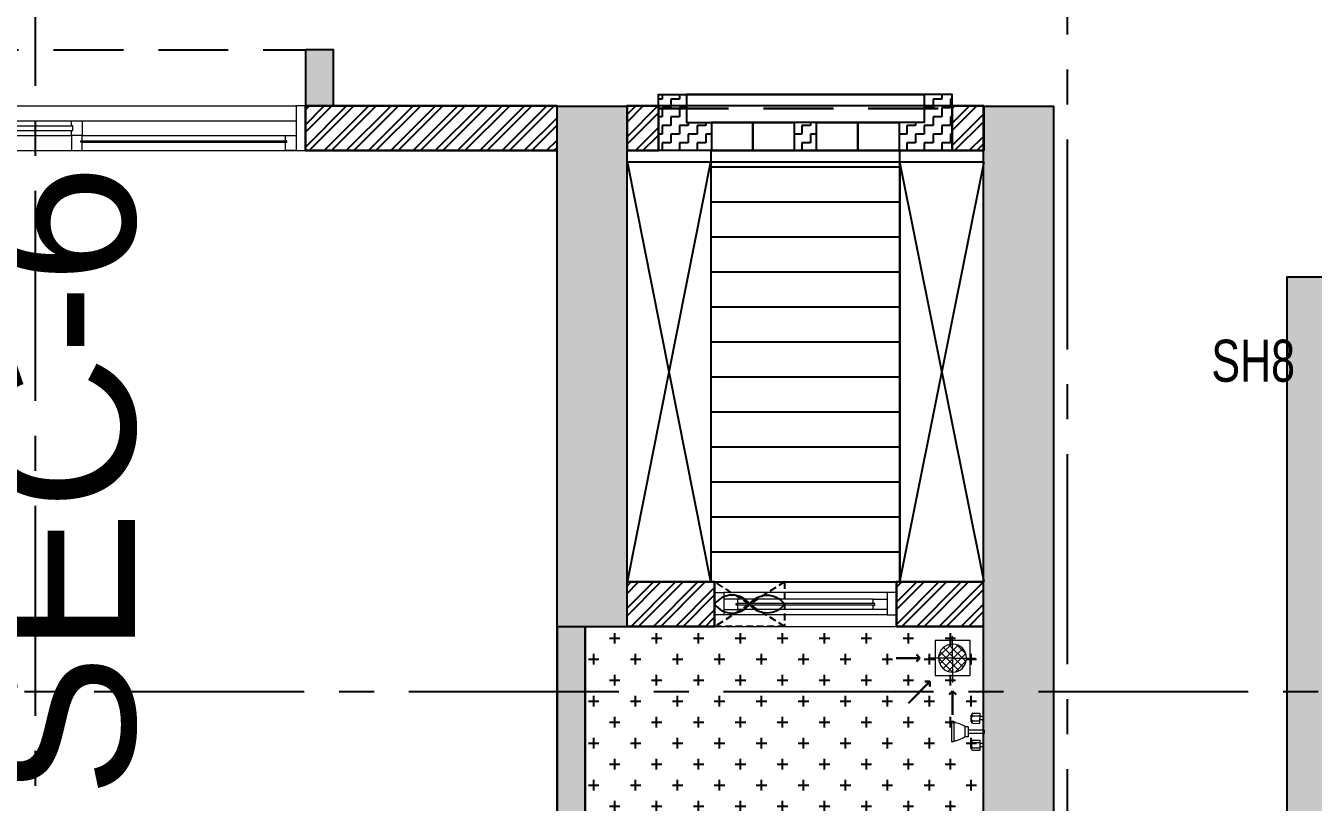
# Model space of a CAD drawing. Header units: millimetres. Extents: x 1066295 to 1300022, y -5734212 to -5454663.
# Drawn here: x 1193788 to 1198391, y -5714824 to -5712050 of the extents above; entities that cross this region are included whole.
import ezdxf

# ---------------------------------------------------------------- set-up
doc = ezdxf.new("R2010")
doc.units = ezdxf.units.MM
doc.header["$LTSCALE"] = 1000
doc.header["$MEASUREMENT"] = 0
for name, pattern in [('AUDIT_D_120904163729-0', [0]), ('T9_KEY PLAN(TYPICAL FLOOR)$0$3BHK-A$0$AUDIT_D_120904163729-0', [0]), ('T9_KEY PLAN(TYPICAL FLOOR)$0$3BHK-A$0$HIDDEN', [0.375, 0.25, -0.125]), ('T9_KEY PLAN(TYPICAL FLOOR)$0$T8(T9 IS SIMILAR) - TYPICAL FLOOR ELEVATION$0$AUDIT_D_120904163729-0', [0]), ('T9_KEY PLAN(TYPICAL FLOOR)$0$T8(T9 IS SIMILAR) - TYPICAL FLOOR ELEVATION$0$HIDDEN', [0.375, 0.25, -0.125]), ('T9_KEY PLAN(TYPICAL FLOOR)$0$T8_REFUGE COLUMNS$0$CENTER2', [1.125, 0.75, -0.125, 0.125, -0.125]), ('T9_PROFILE SECTIONS$0$T8_PROFILE SECTIONS$0$PHANTOM2', [1.25, 0.625, -0.125, 0.125, -0.125, 0.125, -0.125])]:
    doc.linetypes.add(name, pattern=pattern)
doc.layers.get('0').update_dxf_attribs({"linetype": 'AUDIT_D_120904163729-0'})
for name, color, linetype, lineweight in [('T9_KEY PLAN(TYPICAL FLOOR)$0$3BHK-A$0$$0$Window', 4, 'Continuous', 20), ('T9_KEY PLAN(TYPICAL FLOOR)$0$3BHK-A$0$$1$a-TOI-fixtures', 251, 'Continuous', 0), ('T9_KEY PLAN(TYPICAL FLOOR)$0$3BHK-A$0$$1$A-WALL- 160', 6, 'Continuous', 30), ('T9_KEY PLAN(TYPICAL FLOOR)$0$3BHK-A$0$a-TOI-fixtures', 251, 'Continuous', 0), ('T9_KEY PLAN(TYPICAL FLOOR)$0$3BHK-A$0$A-WALL- 160', 6, 'Continuous', 30), ('T9_KEY PLAN(TYPICAL FLOOR)$0$3BHK-A$0$Ventilator', 5, 'Continuous', 0), ('T9_KEY PLAN(TYPICAL FLOOR)$0$T8(T9 IS SIMILAR) - DIMENSION & TEXTING$0$T8 - TYPICAL FLOOR CORE$0$a-Text', 4, 'Continuous', 0), ('T9_KEY PLAN(TYPICAL FLOOR)$0$T8(T9 IS SIMILAR) - TYPICAL FLOOR ELEVATION$0$ELE-1', 4, 'Continuous', 30), ('T9_KEY PLAN(TYPICAL FLOOR)$0$T8(T9 IS SIMILAR)$0$D&W', 8, 'Continuous', 25)]:
    doc.layers.add(name, color=color, linetype=linetype, lineweight=lineweight)
for name, color, linetype in [('T9_KEY PLAN(TYPICAL FLOOR)$0$3BHK-A$0$$1$CUT-OUT', 49, 'Continuous'), ('T9_KEY PLAN(TYPICAL FLOOR)$0$3BHK-A$0$A-HATCH -160', 251, 'T9_KEY PLAN(TYPICAL FLOOR)$0$3BHK-A$0$AUDIT_D_120904163729-0'), ('T9_KEY PLAN(TYPICAL FLOOR)$0$3BHK-A$0$A-TOI SUNK 50MM', 8, 'Continuous'), ('T9_KEY PLAN(TYPICAL FLOOR)$0$3BHK-A$0$CUT-OUT', 49, 'Continuous'), ('T9_KEY PLAN(TYPICAL FLOOR)$0$3BHK-A$0$ELE 1', 1, 'Continuous'), ('T9_KEY PLAN(TYPICAL FLOOR)$0$T8(T9 IS SIMILAR) - TYPICAL FLOOR ELEVATION$0$A-WALL HATCH', 252, 'T9_KEY PLAN(TYPICAL FLOOR)$0$T8(T9 IS SIMILAR) - TYPICAL FLOOR ELEVATION$0$AUDIT_D_120904163729-0'), ('T9_KEY PLAN(TYPICAL FLOOR)$0$T8(T9 IS SIMILAR) - TYPICAL FLOOR ELEVATION$0$A-WALL-FEATURES', 6, 'T9_KEY PLAN(TYPICAL FLOOR)$0$T8(T9 IS SIMILAR) - TYPICAL FLOOR ELEVATION$0$AUDIT_D_120904163729-0'), ('T9_KEY PLAN(TYPICAL FLOOR)$0$T8_REFUGE COLUMNS$0$A-CENTERLINE', 193, 'T9_KEY PLAN(TYPICAL FLOOR)$0$T8_REFUGE COLUMNS$0$CENTER2'), ('T9_KEY PLAN(TYPICAL FLOOR)$0$T8_REFUGE COLUMNS$0$A-RCC COLS', 3, 'Continuous'), ('T9_KEY PLAN(TYPICAL FLOOR)$0$T8_TYPICAL COLUMNS$0$A-RCC COLS', 3, 'Continuous'), ('T9_PROFILE SECTIONS$0$T8_PROFILE SECTIONS$0$A-PROFILE SECTIONS', 81, 'T9_PROFILE SECTIONS$0$T8_PROFILE SECTIONS$0$PHANTOM2')]:
    doc.layers.add(name, color=color, linetype=linetype)
doc.layers.add('T9_KEY PLAN(TYPICAL FLOOR)$0$T8_REFUGE COLUMNS$0$COL-HATCH', color=7, linetype='Continuous', lineweight=25, true_color=0xa3a3a3)
doc.styles.add('T9_KEY PLAN(TYPICAL FLOOR)$0$3BHK-A$0$Romans 1', font='romans.shx', dxfattribs={"height": 100})
doc.styles.add('T9_KEY PLAN(TYPICAL FLOOR)$0$T8(T9 IS SIMILAR) - DIMENSION & TEXTING$0$T8 - TYPICAL FLOOR CORE$0$ARIAL ARROW', font='swisscl.ttf')
doc.styles.add('T9_PROFILE SECTIONS$0$T8_PROFILE SECTIONS$0$arial', font='sanss___.ttf')
doc.dimstyles.new('T9_KEY PLAN(TYPICAL FLOOR)$0$3BHK-A$0$ALPINE S', dxfattribs={"dimscale": 0, "dimtxt": 100, "dimasz": 75, "dimexe": 0, "dimexo": 0, "dimgap": 75, "dimtad": 1, "dimdec": 0, "dimzin": 0, "dimdsep": 46, "dimtxsty": 'T9_KEY PLAN(TYPICAL FLOOR)$0$3BHK-A$0$Romans 1', "dimblk": 'T9_KEY PLAN(TYPICAL FLOOR)$0$3BHK-A$0$_ArchTick', "dimcen": 0.09, "dimclrd": 256, "dimclre": 256, "dimclrt": 7, "dimadec": 0, "dimazin": 0, "dimtfac": 1, "dimtdec": 0, "dimtofl": 0, "dimtmove": 1, "dimatfit": 0, "dimldrblk": 'T9_KEY PLAN(TYPICAL FLOOR)$0$3BHK-A$0$_Open90', "dimfxl": 1, "dimtolj": 1, "dimtzin": 0, "dimarcsym": 0})
pattern_1 = [(0, (0, 0), (31.25, 31.25), [31.25, -31.25]), (90, (31.25, 0), (-31.25, 31.25), [31.25, -31.25])]
pattern_2 = [(45, (-0.65, 1285.594), (-39.77475644, 39.77475644), []), (45, (25.864, 1285.594), (-39.77475644, 39.77475644), [])]

# ---------------------------------------------------------------- blocks, each defined once
blk = doc.blocks.new('T9_PROFILE SECTIONS$0$PROFILE SECTION LINE T9')
at = {"layer": 'T9_PROFILE SECTIONS$0$T8_PROFILE SECTIONS$0$A-PROFILE SECTIONS', "linetype": 'ByBlock', "insert": (10212.9, -794.3, 0), "char_height": 550, "attachment_point": 7, "rotation": 90, "style": 'T9_PROFILE SECTIONS$0$T8_PROFILE SECTIONS$0$arial'}
blk.add_mtext_dynamic_manual_height_columns('SEC-6', width=301.334, gutter_width=500, heights=[0], dxfattribs=at)
blk = doc.blocks.new('T9_KEY PLAN(TYPICAL FLOOR)$0$T8_REFUGE COLUMNS')
at = {"layer": 'T9_KEY PLAN(TYPICAL FLOOR)$0$T8_REFUGE COLUMNS$0$COL-HATCH', "linetype": 'ByBlock'}
h = blk.add_hatch(color=256, dxfattribs=at)
h.dxf.hatch_style = 1
h.paths.add_polyline_path([(1215902.1, -5706299.9), (1216152.1, -5706299.9), (1216152.1, -5708099.9), (1215902.1, -5708099.9)])
h.paths.add_polyline_path([(1215902.1, -5708099.9), (1213292.1, -5708099.9), (1213292.1, -5707849.9), (1215902.1, -5707849.9)])
h.paths.add_polyline_path([(1196642.1, -5706299.9), (1196392.1, -5706299.9), (1196392.1, -5708099.9), (1196642.1, -5708099.9)])
h.paths.add_polyline_path([(1215902.1, -5723474.9), (1216152.1, -5723474.9), (1216152.1, -5721674.9), (1215902.1, -5721674.9)])
h.paths.add_polyline_path([(1215902.1, -5721924.9), (1213292.1, -5721924.9), (1213292.1, -5721674.9), (1215902.1, -5721674.9)])
h.paths.add_polyline_path([(1196642.1, -5723474.9), (1196392.1, -5723474.9), (1196392.1, -5721674.9), (1196642.1, -5721674.9)])
h.paths.add_polyline_path([(1198957.1, -5709939.9), (1199207.1, -5709939.9), (1199207.1, -5714149.9), (1198957.1, -5714149.9)])
h.paths.add_polyline_path([(1197682.1, -5711799.9), (1197432.1, -5711799.9), (1197432.1, -5709939.9), (1197682.1, -5709939.9)])
h.paths.add_polyline_path([(1184832.1, -5718799.9), (1185182.1, -5718799.9), (1185182.1, -5709299.9), (1184832.1, -5709299.9)])
h.paths.add_polyline_path([(1194132.1, -5714149.9), (1193882.1, -5714149.9), (1193882.1, -5709939.9), (1194132.1, -5709939.9)])
h.paths.add_polyline_path([(1189932.1, -5714149.9), (1190232.1, -5714149.9), (1190232.1, -5709914.9), (1189932.1, -5709914.9)])
h.paths.add_polyline_path([(1189932.1, -5719684.9), (1190232.1, -5719684.9), (1190232.1, -5715449.9), (1189932.1, -5715449.9)])
h.paths.add_polyline_path([(1194182.1, -5719609.9), (1193882.1, -5719609.9), (1193882.1, -5717174.9), (1194182.1, -5717174.9)])
h.paths.add_polyline_path([(1215612.1, -5719609.9), (1215862.1, -5719609.9), (1215862.1, -5715374.9), (1215612.1, -5715374.9)])
h.paths.add_polyline_path([(1210702.1, -5711724.9), (1207452.1, -5711724.9), (1207452.1, -5711474.9), (1210702.1, -5711474.9)])
h.paths.add_polyline_path([(1210702.1, -5713624.9), (1207452.1, -5713624.9), (1207452.1, -5713874.9), (1210702.1, -5713874.9)])
h.paths.add_polyline_path([(1210952.1, -5711474.9), (1210702.1, -5711474.9), (1210702.1, -5713874.9), (1210952.1, -5713874.9)])
h.paths.add_polyline_path([(1202442.1, -5712799.9), (1202692.1, -5712799.9), (1202692.1, -5710799.9), (1202442.1, -5710799.9)], flags=17)
h.paths.add_polyline_path([(1196682.1, -5715374.9), (1196932.1, -5715374.9), (1196932.1, -5719609.9), (1196682.1, -5719609.9)])
h.paths.add_polyline_path([(1210052.1, -5727009.9), (1209752.1, -5727009.9), (1209752.1, -5724474.9), (1210052.1, -5724474.9)])
h.paths.add_polyline_path([(1202492.1, -5727009.9), (1202792.1, -5727009.9), (1202792.1, -5724474.9), (1202492.1, -5724474.9)])
h.paths.add_polyline_path([(1199382.1, -5726829.9), (1199132.1, -5726829.9), (1199132.1, -5724474.9), (1199382.1, -5724474.9)])
h.paths.add_polyline_path([(1195392.1, -5726519.9), (1195742.1, -5726519.9), (1195742.1, -5724724.9), (1195392.1, -5724724.9)])
h.paths.add_polyline_path([(1195742.1, -5724124.9), (1195392.1, -5724124.9), (1195392.1, -5723274.9), (1195742.1, -5723274.9)])
h.paths.add_polyline_path([(1217152.1, -5726519.9), (1216802.1, -5726519.9), (1216802.1, -5724724.9), (1217152.1, -5724724.9)])
h.paths.add_polyline_path([(1216802.1, -5724124.9), (1217152.1, -5724124.9), (1217152.1, -5723274.9), (1216802.1, -5723274.9)])
h.paths.add_polyline_path([(1213162.1, -5726829.9), (1213412.1, -5726829.9), (1213412.1, -5724474.9), (1213162.1, -5724474.9)])
h.paths.add_polyline_path([(1209602.1, -5723474.9), (1209852.1, -5723474.9), (1209852.1, -5721674.9), (1209602.1, -5721674.9)])
h.paths.add_polyline_path([(1212262.1, -5721674.9), (1210752.1, -5721674.9), (1210752.1, -5721924.9), (1212262.1, -5721924.9)])
h.paths.add_polyline_path([(1212742.1, -5719224.9), (1207452.1, -5719224.9), (1207452.1, -5718974.9), (1212742.1, -5718974.9)])
h.paths.add_polyline_path([(1214067.1, -5718349.9), (1213817.1, -5718349.9), (1213817.1, -5716424.9), (1214067.1, -5716424.9)])
h.paths.add_polyline_path([(1213587.1, -5709939.9), (1213337.1, -5709939.9), (1213337.1, -5714149.9), (1213587.1, -5714149.9)])
h.paths.add_polyline_path([(1214862.1, -5711799.9), (1215112.1, -5711799.9), (1215112.1, -5709939.9), (1214862.1, -5709939.9)])
h.paths.add_polyline_path([(1227712.1, -5718799.9), (1227362.1, -5718799.9), (1227362.1, -5709299.9), (1227712.1, -5709299.9)])
h.paths.add_polyline_path([(1218412.1, -5714149.9), (1218662.1, -5714149.9), (1218662.1, -5709939.9), (1218412.1, -5709939.9)])
h.paths.add_polyline_path([(1222612.1, -5714149.9), (1222312.1, -5714149.9), (1222312.1, -5709914.9), (1222612.1, -5709914.9)])
h.paths.add_polyline_path([(1222612.1, -5719684.9), (1222312.1, -5719684.9), (1222312.1, -5715449.9), (1222612.1, -5715449.9)])
h.paths.add_polyline_path([(1218362.1, -5719609.9), (1218662.1, -5719609.9), (1218662.1, -5717174.9), (1218362.1, -5717174.9)])
h.paths.add_polyline_path([(1202742.1, -5716974.9), (1202992.1, -5716974.9), (1202992.1, -5718974.9), (1202742.1, -5718974.9)])
h.paths.add_polyline_path([(1204842.1, -5716974.9), (1205092.1, -5716974.9), (1205092.1, -5718974.9), (1204842.1, -5718974.9)])
h.paths.add_polyline_path([(1217152.1, -5701889.9), (1216802.1, -5701889.9), (1216802.1, -5705049.9), (1217152.1, -5705049.9)])
h.paths.add_polyline_path([(1216802.1, -5705649.9), (1217152.1, -5705649.9), (1217152.1, -5706499.9), (1216802.1, -5706499.9)])
h.paths.add_polyline_path([(1213162.1, -5701089.9), (1213412.1, -5701089.9), (1213412.1, -5705299.9), (1213162.1, -5705299.9)])
h.paths.add_polyline_path([(1210052.1, -5701089.9), (1209752.1, -5701089.9), (1209752.1, -5705299.9), (1210052.1, -5705299.9)])
h.paths.add_polyline_path([(1209602.1, -5706299.9), (1209852.1, -5706299.9), (1209852.1, -5708099.9), (1209602.1, -5708099.9)])
h.paths.add_polyline_path([(1212262.1, -5708099.9), (1210752.1, -5708099.9), (1210752.1, -5707849.9), (1212262.1, -5707849.9)])
h.paths.add_polyline_path([(1195392.1, -5701889.9), (1195742.1, -5701889.9), (1195742.1, -5705049.9), (1195392.1, -5705049.9)])
h.paths.add_polyline_path([(1195742.1, -5705649.9), (1195392.1, -5705649.9), (1195392.1, -5706499.9), (1195742.1, -5706499.9)])
h.paths.add_polyline_path([(1199382.1, -5701089.9), (1199132.1, -5701089.9), (1199132.1, -5705299.9), (1199382.1, -5705299.9)])
h.paths.add_polyline_path([(1202492.1, -5701089.9), (1202792.1, -5701089.9), (1202792.1, -5705299.9), (1202492.1, -5705299.9)])
h.paths.add_polyline_path([(1202942.1, -5706299.9), (1202692.1, -5706299.9), (1202692.1, -5708099.9), (1202942.1, -5708099.9)])
h.paths.add_polyline_path([(1200282, -5708099.9), (1201792, -5708099.9), (1201792, -5707849.9), (1200282, -5707849.9)])
h.paths.add_polyline_path([(1207452.1, -5710799.9), (1211787.1, -5710799.9), (1211787.1, -5710549.9), (1207452.1, -5710549.9)])
h.paths.add_polyline_path([(1200042.1, -5713849.9), (1200042.1, -5710549.9), (1205092.1, -5710549.9), (1205092.1, -5712999.9), (1204842.1, -5712999.9), (1204842, -5710799.9), (1200292.1, -5710799.9), (1200292.1, -5713849.9)])
h.paths.add_polyline_path([(1198907.1, -5719224.9), (1205092.1, -5719224.9), (1205092.1, -5718974.9), (1198907.1, -5718974.9)])
h.paths.add_polyline_path([(1202942.1, -5723474.9), (1202692.1, -5723474.9), (1202692.1, -5721674.9), (1202942.1, -5721674.9)])
h.paths.add_polyline_path([(1200282.1, -5721674.9), (1201792.1, -5721674.9), (1201792.1, -5721924.9), (1200282.1, -5721924.9)])
h.paths.add_polyline_path([(1196932.1, -5715624.9), (1203832.1, -5715624.9), (1203832.1, -5715374.9), (1196932.1, -5715374.9)])
h.paths.add_polyline_path([(1215612.1, -5715624.9), (1207452.1, -5715624.9), (1207452.1, -5715374.9), (1215612.1, -5715374.9)])
h.paths.add_polyline_path([(1196642.1, -5721924.9), (1199252.1, -5721924.9), (1199252.1, -5721674.9), (1196642.1, -5721674.9)])
h.paths.add_polyline_path([(1196642.1, -5708099.9), (1199252.1, -5708099.9), (1199252.1, -5707849.9), (1196642.1, -5707849.9)])
h.paths.add_polyline_path([(1198007.1, -5718974.9), (1196932.1, -5718974.9), (1196932.1, -5719224.9), (1198007.1, -5719224.9)])
at = {"layer": 'T9_KEY PLAN(TYPICAL FLOOR)$0$T8_REFUGE COLUMNS$0$A-CENTERLINE'}
for p, q in [((1195567.1, -5727867.6), (1195567.1, -5698299.6)), ((1199257.1, -5728808.5), (1199257.1, -5698299.6)), ((1223527.8, -5712032.4), (1182137.1, -5712032.4))]:
    blk.add_line(p, q, dxfattribs=at)
at = {"layer": 'T9_KEY PLAN(TYPICAL FLOOR)$0$T8_REFUGE COLUMNS$0$A-RCC COLS', "linetype": 'ByBlock'}
for points in [[(1197682.1, -5711799.9), (1197432.1, -5711799.9), (1197432.1, -5709939.9), (1197682.1, -5709939.9)], [(1198957.1, -5709939.9), (1199207.1, -5709939.9), (1199207.1, -5714149.9), (1198957.1, -5714149.9)], [(1200292.1, -5713849.9), (1200042.1, -5713849.9), (1200042.1, -5710549.9), (1200292.1, -5710549.9)]]:
    blk.add_lwpolyline(points, close=True, dxfattribs=at)
blk = doc.blocks.new('T9_KEY PLAN(TYPICAL FLOOR)$0$T8_TYPICAL COLUMNS')
at = {"layer": 'T9_KEY PLAN(TYPICAL FLOOR)$0$T8_TYPICAL COLUMNS$0$A-RCC COLS', "linetype": 'ByBlock'}
blk.add_blockref('T9_KEY PLAN(TYPICAL FLOOR)$0$T8_REFUGE COLUMNS', (0, 0), dxfattribs=at)
blk = doc.blocks.new('T9_KEY PLAN(TYPICAL FLOOR)$0$T8(T9 IS SIMILAR) - TYPICAL FLOOR ELEVATION$0$JG')
at = {"layer": 'T9_KEY PLAN(TYPICAL FLOOR)$0$T8(T9 IS SIMILAR) - TYPICAL FLOOR ELEVATION$0$A-WALL HATCH', "linetype": 'ByBlock'}
h = blk.add_hatch(dxfattribs=at)
h.set_pattern_fill('ZIGZAG', color=256, scale=250)
h.set_pattern_definition(pattern_1)
h.paths.add_polyline_path([(1133312.3, -5722820.5), (1133392.5, -5722820.5), (1133392.5, -5722720.5), (1133312.3, -5722720.5)])
edge = h.paths.add_edge_path()
edge.add_line((1133877.2, -5722870.5), (1133877.2, -5722920.5))
edge.add_line((1133877.2, -5722920.5), (1133777.2, -5722920.5))
edge.add_line((1133777.2, -5722920.5), (1133777.2, -5722870.5))
edge.add_line((1133777.2, -5722870.5), (1133777.2, -5722820.5))
edge.add_line((1133777.2, -5722820.5), (1133687.4, -5722820.5))
edge.add_line((1133687.4, -5722820.5), (1133687.4, -5722720.5))
edge.add_line((1133687.4, -5722720.5), (1133877.2, -5722720.6))
edge.add_line((1133877.2, -5722720.6), (1133877.2, -5722870.5))
edge.add_line((1132827.4, -5722870.5), (1132827.4, -5722920.5))
edge.add_line((1132827.4, -5722920.5), (1132927.4, -5722920.5))
edge.add_line((1132927.4, -5722920.5), (1132927.4, -5722870.5))
edge.add_line((1132927.4, -5722870.5), (1132927.4, -5722820.5))
edge.add_line((1132927.4, -5722820.5), (1133017.4, -5722820.5))
edge.add_line((1133017.4, -5722820.5), (1133017.4, -5722720.5))
edge.add_line((1133017.4, -5722720.5), (1132827.4, -5722720.5))
edge.add_line((1132827.4, -5722720.5), (1132827.4, -5722870.5))
at = {"layer": 'T9_KEY PLAN(TYPICAL FLOOR)$0$T8(T9 IS SIMILAR) - TYPICAL FLOOR ELEVATION$0$A-WALL-FEATURES', "color": 3, "elevation": -1.3}
for points in [[(1132827.4, -5722870.5), (1132827.4, -5722870.5), (1132827.4, -5722920.5), (1132927.4, -5722920.5), (1132927.4, -5722870.5), (1132927.4, -5722820.5), (1133017.4, -5722820.5), (1133017.4, -5722720.5), (1132827.4, -5722720.5), (1132827.4, -5722870.5)], [(1133877.2, -5722870.5), (1133877.2, -5722870.5), (1133877.2, -5722920.5), (1133777.2, -5722920.5), (1133777.2, -5722870.5), (1133777.2, -5722820.5), (1133687.4, -5722820.5), (1133687.4, -5722720.5), (1133877.2, -5722720.6), (1133877.2, -5722870.5)]]:
    blk.add_lwpolyline(points, dxfattribs=at)
blk.add_lwpolyline([(1133312.3, -5722820.5), (1133392.5, -5722820.5), (1133392.5, -5722720.5), (1133312.3, -5722720.5)], close=True, dxfattribs=at)
at = {"layer": 'T9_KEY PLAN(TYPICAL FLOOR)$0$T8(T9 IS SIMILAR) - TYPICAL FLOOR ELEVATION$0$ELE-1', "color": 5}
for p, q in [((1133017.4, -5722720.5, -1.3), (1133312.3, -5722720.5, -1.3)), ((1133164.8, -5722820.5, -1.3), (1133164.8, -5722720.5, -1.3)), ((1133687.4, -5722720.5, -1.3), (1133392.5, -5722720.5, -1.3)), ((1133539.9, -5722820.5, -1.3), (1133539.9, -5722720.5, -1.3)), ((1133312.3, -5722820.5, -1.3), (1133017.4, -5722820.5, -1.3)), ((1133392.5, -5722820.5, -1.3), (1133687.4, -5722820.5, -1.3)), ((1132927.4, -5722920.5, -1.3), (1133777.2, -5722920.5, -1.3))]:
    blk.add_line(p, q, dxfattribs=at)
at = {"layer": 'T9_KEY PLAN(TYPICAL FLOOR)$0$T8(T9 IS SIMILAR) - TYPICAL FLOOR ELEVATION$0$ELE-1', "color": 5, "linetype": 'T9_KEY PLAN(TYPICAL FLOOR)$0$T8(T9 IS SIMILAR) - TYPICAL FLOOR ELEVATION$0$HIDDEN'}
blk.add_line((1133877.2, -5722870.5, -1.3), (1132827.4, -5722870.5, -1.3), dxfattribs=at)
blk = doc.blocks.new('T9_KEY PLAN(TYPICAL FLOOR)$0$3BHK-A$0$$0$2400')
at = {"layer": 'T9_KEY PLAN(TYPICAL FLOOR)$0$3BHK-A$0$$0$Window', "color": 1, "lineweight": 13}
for p, q in [((1151176.5, -5692111.9), (1148842.5, -5692111.9)), ((1149607.5, -5692111.9), (1148880, -5692111.9)), ((1149607.5, -5692165.3), (1148880, -5692165.3)), ((1150373.7, -5692165.3), (1149645, -5692165.3)), ((1150411.2, -5692165.3), (1151176.5, -5692165.3)), ((1149607.5, -5692218.6), (1148842.5, -5692218.6)), ((1150373.7, -5692218.6), (1149645, -5692218.6)), ((1151139, -5692218.6), (1150411.2, -5692218.6)), ((1150373.7, -5692271.9), (1148842.5, -5692271.9)), ((1151139, -5692271.9), (1150411.2, -5692271.9))]:
    blk.add_line(p, q, dxfattribs=at)
at = {"layer": 'T9_KEY PLAN(TYPICAL FLOOR)$0$3BHK-A$0$$0$Window', "color": 5, "lineweight": 13}
for p, q in [((1149607.5, -5692142.2), (1148880, -5692142.2)), ((1149607.5, -5692146.7), (1148880, -5692146.7)), ((1150373.7, -5692183.8), (1149645, -5692183.8)), ((1150373.7, -5692200), (1149645, -5692200)), ((1151139, -5692237.2), (1150411.2, -5692237.2)), ((1151139, -5692253.3), (1150411.2, -5692253.3))]:
    blk.add_line(p, q, dxfattribs=at)
at = {"layer": 'T9_KEY PLAN(TYPICAL FLOOR)$0$3BHK-A$0$$0$Window', "color": 4, "lineweight": 13}
for points in [[(1148842.5, -5692111.9), (1148809.5, -5692111.9), (1148809.5, -5692271.9), (1148842.5, -5692271.9)], [(1148880, -5692146.7), (1148880, -5692165.3), (1148842.5, -5692165.3), (1148842.5, -5692111.9), (1148880, -5692111.9), (1148880, -5692142.2), (1148875.5, -5692142.2), (1148875.5, -5692146.7)], [(1149607.5, -5692146.7), (1149607.5, -5692165.3), (1149645, -5692165.3), (1149645, -5692111.9), (1149607.5, -5692111.9), (1149607.5, -5692142.2), (1149612, -5692142.2), (1149612, -5692146.7)], [(1151209.5, -5692111.9), (1151176.5, -5692111.9), (1151176.5, -5692271.9), (1151209.5, -5692271.9)], [(1149645, -5692200), (1149645, -5692218.6), (1149607.5, -5692218.6), (1149607.5, -5692165.3), (1149645, -5692165.3), (1149645, -5692183.8), (1149640.5, -5692183.8), (1149640.5, -5692200)], [(1150373.7, -5692200), (1150373.7, -5692218.6), (1150411.2, -5692218.6), (1150411.2, -5692165.3), (1150373.7, -5692165.3), (1150373.7, -5692183.8), (1150378.2, -5692183.8), (1150378.2, -5692200)], [(1150411.2, -5692253.3), (1150411.2, -5692271.9), (1150373.7, -5692271.9), (1150373.7, -5692218.6), (1150411.2, -5692218.6), (1150411.2, -5692237.2), (1150406.7, -5692237.2), (1150406.7, -5692253.3)], [(1151139, -5692253.3), (1151139, -5692271.9), (1151176.5, -5692271.9), (1151176.5, -5692218.6), (1151139, -5692218.6), (1151139, -5692237.2), (1151143.5, -5692237.2), (1151143.5, -5692253.3)]]:
    blk.add_lwpolyline(points, close=True, dxfattribs=at)
blk = doc.blocks.new('T9_KEY PLAN(TYPICAL FLOOR)$0$3BHK-A$0$$1$SH-flat-2')
at = {"layer": 'T9_KEY PLAN(TYPICAL FLOOR)$0$3BHK-A$0$$1$a-TOI-fixtures'}
for p, q in [((0.1, 54), (14.6, 54)), ((14.6, 30), (14.7, 66)), ((39.8, 57.2), (14.6, 57.2)), ((39.9, 65.9), (14.7, 66)), ((44.6, 43), (44.6, 52.2)), ((45.9, 36.2), (45.9, 59)), ((0, -6), (0, 6)), ((0, 6), (56.3, 5.9)), ((0.1, 42), (14.6, 42)), ((39.7, 38.7), (14.5, 38.7)), ((39.8, 29.9), (14.6, 30)), ((43.4, 31.6), (44.7, 33.1)), ((56.2, -18.1), (56.3, 17.9)), ((56.3, 17.9), (68.3, 17.9)), ((68.2, -18.1), (68.3, 17.9)), ((108.4, -32.8), (108.5, 32.4)), ((108.5, 35.8), (116.3, 35.8)), ((108.5, 32.4), (108.5, 35.8)), ((116.2, -36.2), (116.3, 35.8)), ((-0.1, -42), (14.4, -42)), ((0, -6), (56.3, -6.1)), ((14.5, -30), (14.4, -66)), ((39.6, -38.8), (14.4, -38.8)), ((39.7, -30.1), (14.5, -30)), ((43.3, -31.7), (44.6, -33.3)), ((44.4, -43.2), (44.4, -52.4)), ((45.7, -36.4), (45.7, -59.2)), ((56.2, -18.1), (68.2, -18.1)), ((108.4, -32.8), (108.4, -36.2)), ((108.4, -36.2), (116.2, -36.2)), ((-0.1, -54), (14.4, -54)), ((39.5, -57.3), (14.3, -57.3)), ((39.6, -66.1), (14.4, -66))]:
    blk.add_line(p, q, dxfattribs=at)
for centre, radius, start, end in [((39.8, 62), 4.8, 269.8776, 359.8776), ((39.8, 52.2), 4.8, 359.8776, 89.8776), ((39.9, 61.1), 4.8, 359.8776, 89.8776), ((41.1, 59), 4.8, 359.8776, 46.4449), ((39.8, 43.5), 4.8, 269.8776, 359.8776), ((39.7, 33.9), 4.8, 359.8776, 89.8776), ((39.8, 34.7), 4.8, 269.8776, 359.8776), ((41.1, 36.2), 4.8, 319.2258, 359.8776), ((114.8, -47.9), 80.5, 94.4595, 125.2375), ((39.6, -34), 4.8, 269.8776, 359.8776), ((39.6, -43.6), 4.8, 359.8776, 89.8776), ((39.7, -34.9), 4.8, 359.8776, 89.8776), ((40.9, -36.4), 4.8, 359.8776, 40.5294), ((115, 47.4), 80.5, 234.5177, 265.2957), ((39.5, -52.4), 4.8, 269.8776, 359.8776), ((39.5, -62.1), 4.8, 359.8776, 89.8776), ((39.6, -61.3), 4.8, 269.8776, 359.8776), ((40.9, -59.2), 4.8, 313.3103, 359.8776)]:
    blk.add_arc(centre, radius, start, end, dxfattribs=at)
blk = doc.blocks.new('T9_KEY PLAN(TYPICAL FLOOR)$0$3BHK-A$0$V1')
at = {"layer": 'T9_KEY PLAN(TYPICAL FLOOR)$0$3BHK-A$0$Ventilator'}
for p, q in [((1139503.9, -5700057.1), (1140153.9, -5700057.1)), ((1139503.9, -5700217.1), (1140153.9, -5700217.1))]:
    blk.add_line(p, q, dxfattribs=at)
at = {"layer": 'T9_KEY PLAN(TYPICAL FLOOR)$0$3BHK-A$0$Ventilator', "color": 8}
for p, q in [((1139536.9, -5700094.6), (1140120.9, -5700094.6)), ((1139586.9, -5700118.3), (1140070.9, -5700118.3)), ((1139586.9, -5700155.8), (1140070.9, -5700155.8)), ((1139536.9, -5700174.6), (1140120.9, -5700174.6))]:
    blk.add_line(p, q, dxfattribs=at)
at = {"layer": 'T9_KEY PLAN(TYPICAL FLOOR)$0$3BHK-A$0$Ventilator', "color": 5}
for p, q in [((1139586.9, -5700134.1), (1140070.9, -5700134.1)), ((1139586.9, -5700140.1), (1140070.9, -5700140.1))]:
    blk.add_line(p, q, dxfattribs=at)
at = {"layer": 'T9_KEY PLAN(TYPICAL FLOOR)$0$3BHK-A$0$Ventilator', "color": 4}
for points in [[(1139503.9, -5700094.6), (1139536.9, -5700094.6), (1139536.9, -5700174.6), (1139503.9, -5700174.6)], [(1139586.9, -5700134.1), (1139586.9, -5700118.3), (1139536.9, -5700118.3), (1139536.9, -5700155.8), (1139586.9, -5700155.8), (1139586.9, -5700140.1), (1139580.9, -5700140.1), (1139580.9, -5700134.1)], [(1140070.9, -5700134.1), (1140070.9, -5700118.3), (1140120.9, -5700118.3), (1140120.9, -5700155.8), (1140070.9, -5700155.8), (1140070.9, -5700140.1), (1140076.9, -5700140.1), (1140076.9, -5700134.1)], [(1140153.9, -5700094.6), (1140120.9, -5700094.6), (1140120.9, -5700174.6), (1140153.9, -5700174.6)]]:
    blk.add_lwpolyline(points, close=True, dxfattribs=at)
blk = doc.blocks.new('T9_KEY PLAN(TYPICAL FLOOR)$0$3BHK-A$0$_ArchTick')
at = {"color": 0, "linetype": 'ByBlock', "const_width": 0.15}
blk.add_lwpolyline([(-0.5, -0.5), (0.5, 0.5)], dxfattribs=at)
blk = doc.blocks.new('T9_KEY PLAN(TYPICAL FLOOR)$0$3BHK-A$0$_Open90')
at = {"color": 0, "linetype": 'ByBlock', "lineweight": -2}
for p, q in [((0, 0), (-1, 0)), ((-0.5, 0.5), (0, 0)), ((0, 0), (-0.5, -0.5))]:
    blk.add_line(p, q, dxfattribs=at)
blk = doc.blocks.new('T9_KEY PLAN(TYPICAL FLOOR)$0$3BHK-A$0$A$C1DA736AB')
at = {"layer": 'T9_KEY PLAN(TYPICAL FLOOR)$0$3BHK-A$0$a-TOI-fixtures', "linetype": 'ByBlock'}
for points in [[(117, 0.4, 0), (202.3, 0.4, 0)], [(81.7, -82.8, 0), (158.2, -159.9, 0)], [(0.4, -117, 0), (0.4, -202.3, 0)]]:
    blk.add_leader(points, dimstyle='T9_KEY PLAN(TYPICAL FLOOR)$0$3BHK-A$0$ALPINE S', override={"dimscale": 1, "dimasz": 25, "dimtad": 0, "dimfxl": 5, "dimtfill": 1, "dimarcsym": 1}, dxfattribs=at)
blk = doc.blocks.new('T9_KEY PLAN(TYPICAL FLOOR)$0$3BHK-A$0$Type-A-First Floor Plan-bottom-up$0$FLOOR TRAP-flat-6')
at = {"layer": 'T9_KEY PLAN(TYPICAL FLOOR)$0$3BHK-A$0$a-TOI-fixtures'}
h = blk.add_hatch(dxfattribs=at)
h.set_pattern_fill('ACET-2D-_USER', color=256, scale=20, angle=45, style=0, double=1, pattern_type=0)
h.set_pattern_definition([(45, (-789896.981, 5385770.066), (-14.142135624, 14.142135624), []), (135, (-789896.981, 5385770.066), (-14.142135624, -14.142135624), [])])
edge = h.paths.add_edge_path()
edge.add_arc((150, 150), 50, 0, 360)
for q in [(150, 228.6), (67.6, 150), (237.4, 150), (150, 63.6)]:
    blk.add_line((150, 150), q, dxfattribs=at)
blk.add_lwpolyline([(87.5, 212.5), (212.5, 212.5), (212.5, 87.5), (87.5, 87.5)], close=True, dxfattribs=at)
blk.add_circle((150, 150), 50, dxfattribs=at)
at = {"layer": 'T9_KEY PLAN(TYPICAL FLOOR)$0$3BHK-A$0$A-WALL- 160', "linetype": 'ByBlock'}
blk.add_blockref('T9_KEY PLAN(TYPICAL FLOOR)$0$3BHK-A$0$A$C1DA736AB', (149.6, 149.6, 0), dxfattribs=at)
blk = doc.blocks.new('T9_KEY PLAN(TYPICAL FLOOR)')
at = {"layer": 'T9_KEY PLAN(TYPICAL FLOOR)$0$3BHK-A$0$A-HATCH -160', "linetype": 'ByBlock'}
h = blk.add_hatch(dxfattribs=at)
h.set_pattern_fill('ZIGZAG', color=8, scale=250)
h.set_pattern_definition(pattern_1)
h.paths.add_polyline_path([(1185182.8, -5714749.5), (1186532.7, -5714749.5), (1186532.7, -5714149.5), (1186632.7, -5714149.5), (1186632.7, -5714749.5), (1188712.7, -5714749.5), (1188712.7, -5714049.5), (1189032.5, -5714049.5), (1189032.5, -5714149.5), (1188812.7, -5714149.5), (1188812.7, -5715449.5), (1189032.5, -5715449.5), (1189032.5, -5715549.5), (1188712.7, -5715549.5), (1188712.7, -5714849.5), (1186632.7, -5714849.5), (1186632.7, -5715664.5), (1186532.7, -5715664.5), (1186532.7, -5714849.5), (1185182.8, -5714849.5)])
h.paths.add_polyline_path([(1185182.8, -5713249.5), (1185782.7, -5713249.5), (1185782.7, -5713149.5), (1185182.8, -5713149.5)])
h.paths.add_polyline_path([(1186532.7, -5710699.5), (1186632.7, -5710699.5), (1186632.7, -5713249.5), (1186532.7, -5713249.5)])
h.paths.add_polyline_path([(1186532.7, -5717399.5), (1186632.7, -5717399.5), (1186632.7, -5716414.5), (1186532.7, -5716414.5)])
h.paths.add_polyline_path([(1194902.2, -5715375), (1194082.3, -5715375), (1194082.3, -5715475), (1194902.2, -5715475)])
h.paths.add_polyline_path([(1195802.2, -5715375), (1196682.2, -5715375), (1196682.2, -5715475), (1195802.2, -5715475)])
h.paths.add_polyline_path([(1194132.5, -5714149.9), (1196532.4, -5714149.9), (1196532.4, -5714049.9), (1194132.5, -5714049.9)])
h.paths.add_polyline_path([(1197432.4, -5711800.2), (1197532.4, -5711800.2), (1197532.4, -5714149.9), (1197432.4, -5714149.9)])
h.paths.add_polyline_path([(1198282.4, -5714149.9), (1198958.7, -5714149.9), (1198958.7, -5714049.9), (1198282.4, -5714049.9)])
h.paths.add_polyline_path([(1196772.2, -5720209.7), (1196082.2, -5720209.7), (1196082.3, -5720109.7), (1196082.2, -5720109.7), (1196182.2, -5720109.7), (1196772.2, -5720109.7)])
h.paths.add_polyline_path([(1193397.2, -5709939.9), (1193882.3, -5709939.6), (1193882.3, -5710040.1), (1193397.3, -5710040.1)])
h.paths.add_polyline_path([(1186632.7, -5708554.7), (1187192.3, -5708554.8), (1187192.3, -5708654.7), (1186632.7, -5708654.7)])
h.paths.add_polyline_path([(1194182.3, -5715724), (1194082.3, -5715724), (1194082.3, -5715474), (1194182.3, -5715474)])
h = blk.add_hatch(dxfattribs=at)
h.set_pattern_fill('ANSI32', color=8, scale=150)
h.set_pattern_definition(pattern_2)
h.paths.add_polyline_path([(1196532.4, -5710099.8), (1197432.3, -5710099.8), (1197432.3, -5709939.8), (1196532.4, -5709939.8)])
h = blk.add_hatch(dxfattribs=at)
h.set_pattern_fill('ANSI32', color=8, scale=150)
h.set_pattern_definition(pattern_2)
h.paths.add_polyline_path([(1197682.4, -5709940), (1197794.9, -5709940), (1197794.9, -5710099.8), (1197682.4, -5710099.8)])
h = blk.add_hatch(dxfattribs=at)
h.set_pattern_fill('ANSI32', color=8, scale=150)
h.set_pattern_definition(pattern_2)
h.paths.add_polyline_path([(1198844.9, -5710099.8), (1198957.4, -5710099.8), (1198957.4, -5709939.8), (1198844.9, -5709939.8)])
h = blk.add_hatch(dxfattribs=at)
h.set_pattern_fill('ANSI32', color=8, scale=150)
h.paths.add_polyline_path([(1197682.4, -5711640.4), (1197995.6, -5711640.4), (1197995.6, -5711800.4), (1197682.4, -5711800.4)])
h = blk.add_hatch(dxfattribs=at)
h.set_pattern_fill('ANSI32', color=8, scale=150)
h.set_pattern_definition(pattern_2)
h.paths.add_polyline_path([(1198645.6, -5711640.4), (1198958.7, -5711640.4), (1198958.7, -5711800.4), (1198645.6, -5711800.4)])
at = {"layer": 'T9_KEY PLAN(TYPICAL FLOOR)$0$3BHK-A$0$A-TOI SUNK 50MM'}
h = blk.add_hatch(dxfattribs=at)
h.set_pattern_fill('CROSS', color=8, scale=300, style=0)
h.set_pattern_definition([(0, (-0.65, 1286.84), (75, 75), [37.5, -112.5]), (90, (18.1, 1268.09), (-75, 75), [37.5, -112.5])])
h.paths.add_polyline_path([(1197532.4, -5711799.2), (1198958.7, -5711799.2), (1198958.7, -5714049.9), (1197532.4, -5714049.9)])
at = {"layer": 'T9_KEY PLAN(TYPICAL FLOOR)$0$3BHK-A$0$CUT-OUT'}
h = blk.add_hatch(dxfattribs=at)
h.set_pattern_fill('ANSI31', color=8, scale=1000, angle=135)
h.set_pattern_definition([(180, (11267.68, 7945.86), (-2e-14, -125), [])])
h.paths.add_polyline_path([(1198657.1, -5710098.5), (1197982.2, -5710098.5), (1197981.9, -5711639.1), (1198657.1, -5711639.1)])
at = {"layer": 'T9_KEY PLAN(TYPICAL FLOOR)$0$T8(T9 IS SIMILAR) - TYPICAL FLOOR ELEVATION$0$A-WALL HATCH', "linetype": 'ByBlock'}
h = blk.add_hatch(dxfattribs=at)
h.set_pattern_fill('ZIGZAG', color=8, scale=250)
h.set_pattern_definition(pattern_1)
h.paths.add_polyline_path([(1186332.7, -5719983.5), (1186332.7, -5719683.5), (1186432.7, -5719683.5), (1186432.7, -5719883.5), (1186982.7, -5719883.5), (1186982.7, -5719523.5), (1187082.7, -5719523.5), (1187082.7, -5719983.5)])
h.paths.add_polyline_path([(1190232.7, -5719983.5), (1190232.7, -5719683.5), (1190132.7, -5719683.5), (1190132.7, -5719883.5), (1189582.7, -5719883.5), (1189582.7, -5719523.5), (1189482.7, -5719523.5), (1189482.7, -5719983.5)])
h.paths.add_polyline_path([(1190857.7, -5717933.5), (1190857.7, -5717733.5), (1190757.7, -5717733.5), (1190757.7, -5717933.5)])
h.paths.add_polyline_path([(1193357.7, -5717733.5), (1193357.7, -5717933.5), (1193257.7, -5717933.5), (1193257.7, -5717733.5)])
h.paths.add_polyline_path([(1196632.8, -5709938.8), (1196632.8, -5709738.8), (1196532.8, -5709738.8), (1196532.8, -5709938.8)])
h.paths.add_polyline_path([(1194132, -5709738.8), (1194132, -5709938.8), (1194032, -5709938.8), (1194032, -5709738.8)])
h.paths.add_polyline_path([(1195742.7, -5701889.7), (1196212.8, -5701889.7), (1196212.8, -5702349.7), (1196112.8, -5702349.7), (1196112.8, -5701989.7), (1195742.7, -5701989.7)])
h.paths.add_polyline_path([(1198312.8, -5702349.7), (1198312.8, -5701889.7), (1199132.6, -5701889.7), (1199132.6, -5701989.7), (1198412.8, -5701989.7), (1198412.8, -5702349.7)])
h.paths.add_polyline_path([(1199662.5, -5701090.3), (1199662.5, -5700890.3), (1199762.5, -5700890.3), (1199762.5, -5701090.3)])
h.paths.add_polyline_path([(1201862.6, -5700890.3), (1201862.6, -5701090.3), (1201962.6, -5701090.3), (1201962.6, -5700890.3)])
h.paths.add_polyline_path([(1210681.9, -5700890.3), (1210681.9, -5701090.3), (1210581.9, -5701090.3), (1210581.9, -5700890.3)])
h.paths.add_polyline_path([(1212882, -5701090.3), (1212882, -5700890.3), (1212782, -5700890.3), (1212782, -5701090.3)])
h.paths.add_polyline_path([(1214231.8, -5702349.7), (1214231.8, -5701889.7), (1213412.3, -5701889.7), (1213412.3, -5701989.7), (1214131.8, -5701989.7), (1214131.8, -5702349.7)])
h.paths.add_polyline_path([(1216801.9, -5701889.7), (1216331.8, -5701889.7), (1216331.8, -5702349.7), (1216431.8, -5702349.7), (1216431.8, -5701989.7), (1216801.9, -5701989.7)])
h.paths.add_polyline_path([(1215911.7, -5709938.8), (1215911.7, -5709738.8), (1216011.7, -5709738.8), (1216011.7, -5709938.8)])
h.paths.add_polyline_path([(1218412.5, -5709738.8), (1218412.5, -5709938.8), (1218512.5, -5709938.8), (1218512.5, -5709738.8)])
h.paths.add_polyline_path([(1221686.9, -5717933.5), (1221686.9, -5717733.5), (1221786.9, -5717733.5), (1221786.9, -5717933.5)])
h.paths.add_polyline_path([(1219186.9, -5717733.5), (1219186.9, -5717933.5), (1219286.9, -5717933.5), (1219286.9, -5717733.5)])
h.paths.add_polyline_path([(1222311.8, -5719983.5), (1222311.8, -5719683.5), (1222411.8, -5719683.5), (1222411.8, -5719883.5), (1222961.8, -5719883.5), (1222961.8, -5719523.5), (1223061.8, -5719523.5), (1223061.8, -5719983.5)])
h.paths.add_polyline_path([(1226211.8, -5719983.5), (1226211.8, -5719683.5), (1226111.8, -5719683.5), (1226111.8, -5719883.5), (1225561.8, -5719883.5), (1225561.8, -5719523.5), (1225461.8, -5719523.5), (1225461.8, -5719983.5)])
h.paths.add_polyline_path([(1217001.9, -5727584.6), (1216901.9, -5727584.6), (1216901.9, -5727784.6), (1216356.8, -5727784.6), (1216356.8, -5727424.6), (1216256.8, -5727424.6), (1216256.8, -5727884.6), (1217001.9, -5727884.6)])
h.paths.add_polyline_path([(1214156.8, -5727424.6), (1214056.8, -5727424.6), (1214056.8, -5727784.6), (1213412.3, -5727784.6), (1213412.3, -5727884.6), (1214156.8, -5727884.6)])
h.paths.add_polyline_path([(1210681.9, -5728884), (1210681.9, -5728684), (1210581.9, -5728684), (1210581.9, -5728884)])
h.paths.add_polyline_path([(1212882, -5728684), (1212882, -5728884), (1212782, -5728884), (1212782, -5728684)])
h.paths.add_polyline_path([(1201862.6, -5728884), (1201862.6, -5728684), (1201962.6, -5728684), (1201962.6, -5728884)])
h.paths.add_polyline_path([(1199662.5, -5728684), (1199662.5, -5728884), (1199762.5, -5728884), (1199762.5, -5728684)])
h.paths.add_polyline_path([(1198387.7, -5727424.6), (1198487.7, -5727424.6), (1198487.7, -5727784.6), (1199132.3, -5727784.6), (1199132.3, -5727884.6), (1198387.7, -5727884.6)])
h.paths.add_polyline_path([(1195542.6, -5727584.6), (1195642.6, -5727584.6), (1195642.6, -5727784.6), (1196187.7, -5727784.6), (1196187.7, -5727424.6), (1196287.7, -5727424.6), (1196287.7, -5727884.6), (1195542.6, -5727884.6)])
at = {"color": 8, "linetype": 'T9_KEY PLAN(TYPICAL FLOOR)$0$3BHK-A$0$HIDDEN', "ltscale": 0.1}
for p, q in [((1198245.6, -5711799.1, 0), (1197995.6, -5711639.1, 0)), ((1198245.6, -5711639.1, 0), (1197995.6, -5711799.1, 0))]:
    blk.add_line(p, q, dxfattribs=at)
at = {"color": 8, "linetype": 'T9_KEY PLAN(TYPICAL FLOOR)$0$3BHK-A$0$HIDDEN', "ltscale": 0.1, "elevation": 0}
blk.add_lwpolyline([(1198245.6, -5711799.1), (1197995.6, -5711799.1), (1197995.6, -5711639.1), (1198245.6, -5711639.1)], close=True, dxfattribs=at)
at = {"color": 8, "linetype": 'ByBlock', "elevation": 0}
for points in [[(1198120.6, -5711719.1, 0.52), (1197995.6, -5711719.1, 0.504), (1198120.6, -5711719.1, 4.789572)], [(1198120.6, -5711719.1, -0.52), (1198245.6, -5711719.1, -0.504), (1198120.6, -5711719.1, -4.789572)]]:
    blk.add_lwpolyline(points, format="xyb", dxfattribs=at)
at = {"layer": 'T9_KEY PLAN(TYPICAL FLOOR)$0$3BHK-A$0$$1$A-WALL- 160', "color": 8, "linetype": 'ByBlock'}
for p, q in [((1197432.3, -5709938.5, 0), (1196532.4, -5709938.5, 0)), ((1196532.4, -5710098.5, 0), (1196532.4, -5709938.5, 0)), ((1197432.3, -5710098.5, 0), (1196532.4, -5710098.5, 0)), ((1197682.4, -5711639.1, 0), (1197995.6, -5711639.1, 0)), ((1197995.6, -5711799.1, 0), (1197995.6, -5711639.1, 0)), ((1198645.6, -5711799.1, 0), (1198645.6, -5711639.1, 0)), ((1198645.6, -5711639.1, 0), (1198958.7, -5711639.1, 0)), ((1197432.4, -5714149.9, 0), (1197432.4, -5711800.2, 0)), ((1197532.4, -5714149.9, 0), (1197532.4, -5711800.2, 0)), ((1197682.4, -5711799.1, 0), (1197995.6, -5711799.1, 0)), ((1198645.6, -5711799.1, 0), (1198958.7, -5711799.1, 0))]:
    blk.add_line(p, q, dxfattribs=at)
at = {"layer": 'T9_KEY PLAN(TYPICAL FLOOR)$0$3BHK-A$0$$1$A-WALL- 160', "color": 8, "linetype": 'ByBlock', "elevation": 0}
for points in [[(1197794.9, -5709938.5), (1197682.4, -5709938.5), (1197682.4, -5710098.5), (1197794.9, -5710098.5)], [(1198844.9, -5709938.5), (1198957.4, -5709938.5), (1198957.4, -5710098.5), (1198844.9, -5710098.5)]]:
    blk.add_lwpolyline(points, close=True, dxfattribs=at)
at = {"layer": 'T9_KEY PLAN(TYPICAL FLOOR)$0$3BHK-A$0$$1$CUT-OUT', "color": 8}
for p, q in [((1198844.9, -5709938.5, 0), (1197794.9, -5709938.5, 0)), ((1198844.9, -5710098.5, 0), (1197794.9, -5710098.5, 0))]:
    blk.add_line(p, q, dxfattribs=at)
at = {"layer": 'T9_KEY PLAN(TYPICAL FLOOR)$0$3BHK-A$0$CUT-OUT', "color": 8}
for p, q in [((1197683.8, -5711639.1, 0), (1197982, -5710138.5, 0.4)), ((1197982, -5711639.1, 0.4), (1197683.8, -5710138.5, 0)), ((1198958.8, -5711639.1, 0), (1198657.1, -5710138.5, 0.4)), ((1198657.1, -5711639.1, 0.4), (1198958.8, -5710138.5, 0))]:
    blk.add_line(p, q, dxfattribs=at)
at = {"layer": 'T9_KEY PLAN(TYPICAL FLOOR)$0$3BHK-A$0$CUT-OUT', "color": 8, "elevation": 0.4}
blk.add_lwpolyline([(1198657.1, -5710098.5), (1197982.2, -5710098.5), (1197981.9, -5711639.1), (1198657.1, -5711639.1)], close=True, dxfattribs=at)
at = {"layer": 'T9_KEY PLAN(TYPICAL FLOOR)$0$3BHK-A$0$ELE 1', "color": 8, "linetype": 'ByBlock'}
for p, q in [((1197683.8, -5710138.5, 0), (1198957.5, -5710138.5, -0.5)), ((1197982, -5710138.5, 0.4), (1197982, -5711639.1, 0.4)), ((1198657.1, -5710138.5, 0.4), (1198657.1, -5711639.1, 0.4))]:
    blk.add_line(p, q, dxfattribs=at)
at = {"layer": 'T9_KEY PLAN(TYPICAL FLOOR)$0$T8(T9 IS SIMILAR) - TYPICAL FLOOR ELEVATION$0$A-WALL-FEATURES', "color": 8, "linetype": 'T9_KEY PLAN(TYPICAL FLOOR)$0$T8(T9 IS SIMILAR) - TYPICAL FLOOR ELEVATION$0$HIDDEN'}
blk.add_line((1194132, -5709738.8, 0.6), (1196532.8, -5709738.8, 0), dxfattribs=at)
at = {"layer": 'T9_KEY PLAN(TYPICAL FLOOR)$0$T8(T9 IS SIMILAR) - TYPICAL FLOOR ELEVATION$0$A-WALL-FEATURES', "color": 8, "linetype": 'ByBlock', "elevation": 0}
blk.add_lwpolyline([(1196632.8, -5709938.8), (1196632.8, -5709738.8), (1196532.8, -5709738.8), (1196532.8, -5709938.8)], close=True, dxfattribs=at)
at = {"layer": 'T9_KEY PLAN(TYPICAL FLOOR)$0$3BHK-A$0$$1$a-TOI-fixtures', "color": 8, "rotation": 180}
blk.add_blockref('T9_KEY PLAN(TYPICAL FLOOR)$0$3BHK-A$0$$1$SH-flat-2', (1198958.7, -5712174.5, -0.5), dxfattribs=at)
at = {"layer": 'T9_KEY PLAN(TYPICAL FLOOR)$0$3BHK-A$0$$1$A-WALL- 160', "color": 8, "linetype": 'ByBlock', "rotation": 180}
blk.add_blockref('T9_KEY PLAN(TYPICAL FLOOR)$0$3BHK-A$0$$0$2400', (2345341.8, -11402210.4, 0), dxfattribs=at)
at = {"layer": 'T9_KEY PLAN(TYPICAL FLOOR)$0$3BHK-A$0$a-TOI-fixtures', "color": 8, "extrusion": (0, 0, -1), "zscale": -1}
blk.add_blockref('T9_KEY PLAN(TYPICAL FLOOR)$0$3BHK-A$0$Type-A-First Floor Plan-bottom-up$0$FLOOR TRAP-flat-6', (-1198996.2, -5712061.6, 0), dxfattribs=at)
at = {"layer": 'T9_KEY PLAN(TYPICAL FLOOR)$0$3BHK-A$0$A-WALL- 160', "color": 8, "linetype": 'ByBlock', "xscale": -1}
blk.add_blockref('T9_KEY PLAN(TYPICAL FLOOR)$0$3BHK-A$0$V1', (2338149.5, -11582.1, 0), dxfattribs=at)
at = {"layer": 'T9_KEY PLAN(TYPICAL FLOOR)$0$T8(T9 IS SIMILAR) - TYPICAL FLOOR ELEVATION$0$A-WALL-FEATURES', "color": 8, "linetype": 'ByBlock', "rotation": 180}
blk.add_blockref('T9_KEY PLAN(TYPICAL FLOOR)$0$T8(T9 IS SIMILAR) - TYPICAL FLOOR ELEVATION$0$JG', (2331672.1, -11432819.1, 1.2), dxfattribs=at)
at = {"layer": 'T9_KEY PLAN(TYPICAL FLOOR)$0$T8(T9 IS SIMILAR)$0$D&W', "color": 8, "linetype": 'ByBlock'}
blk.add_blockref('T9_KEY PLAN(TYPICAL FLOOR)$0$T8_TYPICAL COLUMNS', (0, 0), dxfattribs=at)
at = {"layer": 'T9_KEY PLAN(TYPICAL FLOOR)$0$T8(T9 IS SIMILAR) - DIMENSION & TEXTING$0$T8 - TYPICAL FLOOR CORE$0$a-Text', "color": 8, "linetype": 'ByBlock', "insert": (1200070.4, -5710926.3), "char_height": 150, "width": 3499.366, "attachment_point": 9, "style": 'T9_KEY PLAN(TYPICAL FLOOR)$0$T8(T9 IS SIMILAR) - DIMENSION & TEXTING$0$T8 - TYPICAL FLOOR CORE$0$ARIAL ARROW'}
blk.add_mtext('SH8', dxfattribs=at)
blk = doc.blocks.new('T9_PROFILE SECTIONS')
at = {"layer": 'T9_PROFILE SECTIONS$0$T8_PROFILE SECTIONS$0$A-PROFILE SECTIONS', "linetype": 'ByBlock'}
blk.add_blockref('T9_PROFILE SECTIONS$0$PROFILE SECTION LINE T9', (1185718.3657, -5711614.9293, -0.0243), dxfattribs=at)
at = {"linetype": 'ByBlock'}
blk.add_blockref('T9_KEY PLAN(TYPICAL FLOOR)', (0.1954, 0.8356), dxfattribs=at)

msp = doc.modelspace()

# ---------------------------------------------------------------- block references
at = {"linetype": 'ByBlock'}
msp.add_blockref('T9_PROFILE SECTIONS', (-1745.2, -2398.4, 0.4), dxfattribs=at)

doc.saveas('drawing.dxf')
